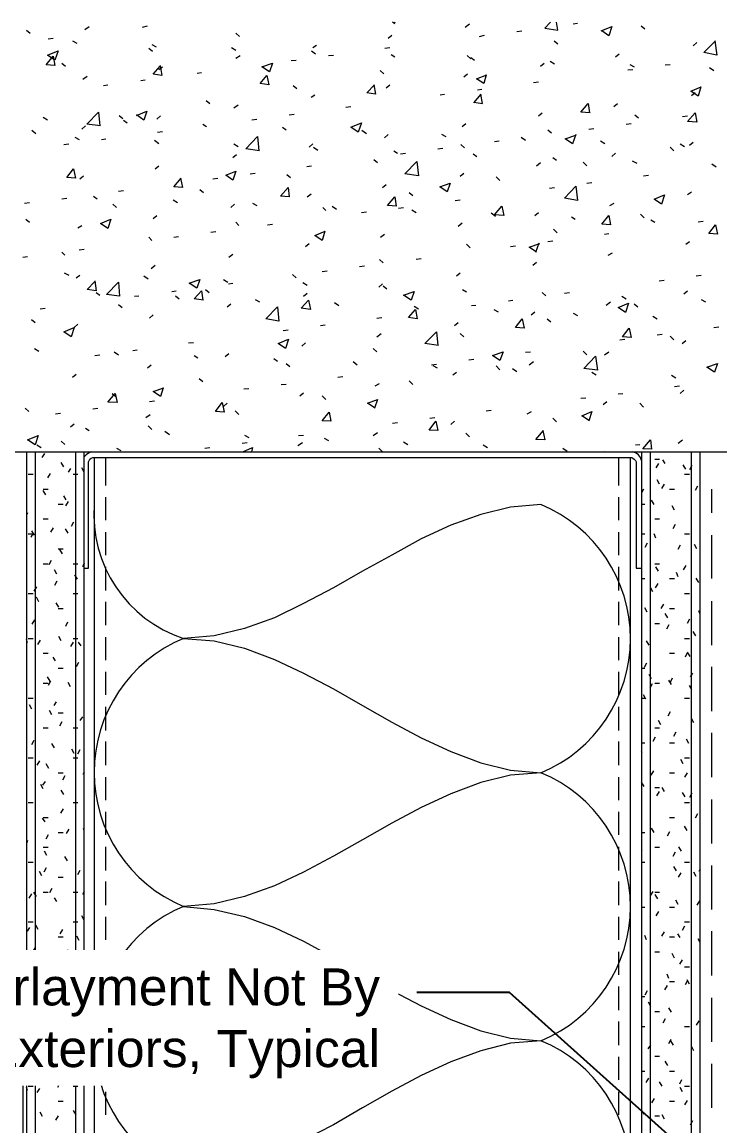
# Model space of a CAD drawing. Header units: inches. Extents: x -257 to 21868, y -296 to 108.
# Drawn here: x 298.22 to 305.77, y 28.64 to 40.57 of the extents above; entities that cross this region are included whole.
import ezdxf
from ezdxf import colors
from ezdxf.entities.mleader import LeaderData, LeaderLine
from ezdxf.math import Vec2, Vec3

# ---------------------------------------------------------------- set-up
doc = ezdxf.new("R2010")
doc.units = ezdxf.units.IN
doc.header["$MEASUREMENT"] = 0
doc.layers.add('NSE-By_Others', color=8, linetype='Continuous', lineweight=0)
doc.layers.add('NSE-Call-Outs', color=171, linetype='Continuous', lineweight=13)
doc.styles.add('004 - NSSM - Standard', font='arial.ttf', dxfattribs={"height": 0.4})

msp = doc.modelspace()

# ---------------------------------------------------------------- linework, layer by layer
at = {"layer": 'NSE-By_Others'}
for points in [[(302.25555, 40.54679), (302.23034, 40.5669)], [(302.25383, 40.5669), (302.24874, 40.54679)], [(303.93615, 40.56695), (303.87508, 40.4998), (304.01628, 40.4796), (304.00374, 40.5669)], [(298.27025, 40.4796), (298.31066, 40.446)], [(298.90207, 40.4863), (298.94905, 40.51989)], [(299.52695, 40.51319), (299.58075, 40.52659)], [(300.53511, 40.446), (300.5754, 40.41241)], [(303.01493, 40.51319), (303.06192, 40.54679)], [(303.57275, 40.46609), (303.62642, 40.4729)], [(304.18424, 40.54679), (304.23122, 40.55349)], [(304.4867, 40.4729), (304.60087, 40.51989), (304.56728, 40.4191), (304.4934, 40.4729)], [(304.91673, 40.52659), (304.95713, 40.49299)], [(298.50552, 40.38552), (298.55932, 40.39221)], [(298.76758, 40.36532), (298.81467, 40.33842)], [(299.62785, 40.32503), (299.67484, 40.29813)], [(302.18155, 40.39221), (302.22184, 40.4258)], [(303.1695, 40.41241), (303.22319, 40.4258)], [(303.97587, 40.36532), (304.01628, 40.33172)], [(305.48123, 40.31152), (305.52164, 40.34512)], [(305.7165, 40.36532), (305.7367, 40.21073), (305.59552, 40.23763), (305.7232, 40.36532)], [(299.59426, 40.28473), (299.63455, 40.25114)], [(300.48801, 40.29143), (300.53511, 40.26453)], [(300.53511, 40.17714), (300.5821, 40.20404)], [(301.35498, 40.25783), (301.39528, 40.22424)], [(301.36838, 40.29143), (301.40866, 40.31833)], [(301.53646, 40.20404), (301.59014, 40.21073)], [(302.14795, 40.28473), (302.20175, 40.29143)], [(302.21514, 40.21754), (302.25555, 40.19064)], [(303.03502, 40.20404), (303.07542, 40.17044)], [(304.64128, 40.19064), (304.68157, 40.22424)], [(298.6534, 40.12346), (298.69369, 40.08976)], [(299.71512, 40.09657), (299.73533, 39.98897), (299.64124, 40.00248), (299.71512, 40.08976)], [(299.70174, 40.05616), (299.74202, 40.08306)], [(301.13322, 40.15036), (301.18689, 40.15706)], [(303.07542, 40.18395), (303.1157, 40.15706)], [(303.8281, 40.08976), (303.86839, 40.12346)], [(303.93558, 40.14354), (303.98257, 40.11665)], [(304.79585, 40.10996), (304.84284, 40.08306)], [(305.17889, 40.10326), (305.23268, 40.10996)], [(298.88187, 39.94868), (298.92885, 39.98227)], [(300.11837, 40.01587), (300.16547, 40.02257)], [(302.09416, 40.04277), (302.13457, 40.00917)], [(303.00142, 39.97558), (303.04171, 40.00917)], [(303.24339, 39.99567), (303.21649, 39.9017), (303.13591, 39.95537), (303.25008, 39.99567)], [(304.77565, 40.04946), (304.82944, 40.05616)], [(305.65602, 40.07636), (305.70311, 40.04277)], [(299.10363, 39.8815), (299.15073, 39.88819)], [(299.50687, 39.9353), (299.55385, 39.94198)], [(301.15331, 39.8815), (301.19371, 39.8479)], [(302.02697, 39.88819), (302.04717, 39.78741), (301.95308, 39.8008), (302.03367, 39.88819)], [(302.16147, 39.8546), (302.20175, 39.88819)], [(303.75411, 39.91509), (303.80789, 39.92178)], [(305.56193, 39.86799), (305.53503, 39.76721), (305.45446, 39.821), (305.56862, 39.86799)], [(301.34829, 39.75381), (301.38858, 39.78071)], [(302.74606, 39.78071), (302.79316, 39.78741)], [(303.10901, 39.69332), (303.18959, 39.78741)], [(303.10901, 39.70001), (303.2031, 39.68663), (303.18289, 39.78741)], [(303.1493, 39.8344), (303.1964, 39.84109)], [(305.46114, 39.7739), (305.50143, 39.8075)], [(299.45977, 39.55895), (299.57406, 39.60594), (299.54046, 39.50515), (299.45977, 39.56564)], [(300.21245, 39.72022), (300.25274, 39.68663)], [(300.51491, 39.63953), (300.56201, 39.67312)], [(301.72462, 39.64623), (301.77831, 39.65304)], [(304.36571, 39.58573), (304.26494, 39.59254), (304.34551, 39.68663), (304.35902, 39.58573)], [(304.62107, 39.65304), (304.66137, 39.68663)], [(298.45172, 39.53874), (298.49883, 39.51185)], [(299.07003, 39.44467), (298.92215, 39.46487), (299.04983, 39.59254), (299.06334, 39.44467)], [(299.2716, 39.55895), (299.31189, 39.52524)], [(299.3187, 39.50515), (299.35899, 39.47825)], [(299.68153, 39.51854), (299.72194, 39.55214)], [(300.70978, 39.51185), (300.76357, 39.51854)], [(301.11302, 39.56564), (301.16681, 39.57234)], [(303.80789, 39.55214), (303.84819, 39.58573)], [(304.84953, 39.56564), (304.88983, 39.53205)], [(305.36706, 39.54544), (305.42074, 39.55214)], [(298.33074, 39.39756), (298.37103, 39.36397)], [(298.86847, 39.41107), (298.90876, 39.44467)], [(299.68834, 39.37748), (299.74202, 39.38417)], [(300.17886, 39.46487), (300.21915, 39.43797)], [(301.03913, 39.43127), (301.07942, 39.40426)], [(301.89929, 39.39756), (301.94639, 39.36397)], [(302.98133, 39.43797), (303.02162, 39.47155)], [(303.90868, 39.40426), (303.94897, 39.37067)], [(304.35221, 39.41107), (304.40601, 39.41777)], [(304.75544, 39.46487), (304.80924, 39.47155)], [(298.67349, 39.24309), (298.72729, 39.24979)], [(298.79447, 39.32368), (298.84146, 39.29678)], [(299.08343, 39.29678), (299.13053, 39.30348)], [(299.65475, 39.29008), (299.70174, 39.25649)], [(300.51491, 39.24979), (300.56201, 39.22289)], [(300.79047, 39.1758), (300.64259, 39.196), (300.77026, 39.33037), (300.78377, 39.1758)], [(301.32808, 39.21621), (301.36838, 39.24979)], [(302.14126, 39.31698), (302.18155, 39.35058)], [(302.75957, 39.35727), (302.80656, 39.33037)], [(303.33077, 39.27669), (303.38457, 39.28339)], [(303.61973, 39.32368), (303.66683, 39.29008)], [(304.21114, 39.35058), (304.17755, 39.24979), (304.09685, 39.30348), (304.21114, 39.34388)], [(304.47988, 39.28339), (304.52698, 39.25649)], [(305.34016, 39.24979), (305.38715, 39.22289)], [(305.44094, 39.23628), (305.48123, 39.26988)], [(300.50152, 39.10191), (300.54181, 39.13551)], [(301.37507, 39.21621), (301.42217, 39.18261)], [(302.24204, 39.1758), (302.28233, 39.1489)], [(302.31593, 39.14221), (302.36971, 39.1489)], [(302.71916, 39.196), (302.77296, 39.20269)], [(302.96783, 39.24309), (303.00812, 39.20951)], [(303.10232, 39.14221), (303.1426, 39.11531)], [(304.60087, 39.11531), (304.64128, 39.1489)], [(305.23268, 39.21621), (305.27297, 39.1758)], [(299.66144, 38.98092), (299.70174, 39.01452)], [(301.30119, 39.00782), (301.35498, 39.01452)], [(302.02697, 39.08171), (302.06726, 39.04812)], [(303.78782, 39.01452), (303.8281, 39.04812)], [(303.96248, 39.10191), (304.00277, 39.07501)], [(304.29183, 39.05481), (304.33212, 39.01452)], [(304.82264, 39.06832), (304.86974, 39.04142)], [(305.68291, 39.03472), (305.72989, 39.00113)], [(298.84827, 38.87345), (298.88856, 38.90705)], [(300.68958, 38.92714), (300.74337, 38.93383)], [(301.08612, 38.92044), (301.12641, 38.88685)], [(302.96113, 38.90024), (303.00142, 38.93383)], [(303.35097, 38.89354), (303.39126, 38.85325)], [(304.94362, 38.90705), (304.99741, 38.91374)], [(299.93701, 38.88015), (299.95709, 38.77936), (299.86301, 38.78606), (299.9437, 38.88015)], [(300.28645, 38.87345), (300.34013, 38.88015)], [(302.12106, 38.77936), (302.16147, 38.81296)], [(303.92888, 38.77267), (303.98257, 38.77936)], [(304.33212, 38.82635), (304.3858, 38.83305)], [(298.6534, 38.65839), (298.70708, 38.66508)], [(298.99615, 38.68528), (299.03644, 38.65839)], [(299.2649, 38.73908), (299.3187, 38.74578)], [(300.14526, 38.75916), (300.18555, 38.72558)], [(301.30788, 38.67847), (301.34829, 38.71218)], [(302.27564, 38.57769), (302.17485, 38.58438), (302.25555, 38.67847), (302.26894, 38.57769)], [(302.41012, 38.72558), (302.45041, 38.69198)], [(305.42074, 38.70537), (305.46114, 38.73226)], [(298.25016, 38.61128), (298.30384, 38.61809)], [(299.20441, 38.59789), (299.2447, 38.5643)], [(299.85631, 38.64488), (299.90341, 38.61809)], [(300.48131, 38.5643), (300.52161, 38.59789)], [(300.71647, 38.61128), (300.76357, 38.58438)], [(301.47596, 38.5643), (301.50956, 38.5307)], [(301.57675, 38.57769), (301.62374, 38.54409)], [(302.29584, 38.5576), (302.34951, 38.5643)], [(302.4369, 38.5374), (302.48401, 38.5105)], [(302.90733, 38.63818), (302.96113, 38.64488)], [(304.58078, 38.58438), (304.62777, 38.61128)], [(298.26356, 38.43662), (298.30384, 38.40303)], [(299.64124, 38.44332), (299.68153, 38.47691)], [(301.8926, 38.5105), (301.94639, 38.51719)], [(303.29719, 38.50381), (303.34416, 38.47022)], [(303.76761, 38.47691), (303.80789, 38.5105)], [(304.16404, 38.46341), (304.20444, 38.43662)], [(304.91003, 38.49042), (304.95031, 38.45001)], [(305.02431, 38.42981), (305.0646, 38.40303)], [(305.53503, 38.40972), (305.58883, 38.41642)], [(298.82807, 38.34253), (298.86847, 38.36943)], [(300.26625, 38.29543), (300.32005, 38.30224)], [(300.53511, 38.40303), (300.5687, 38.36943)], [(300.87786, 38.37613), (300.93155, 38.38282)], [(301.49605, 38.30894), (301.46926, 38.20805), (301.38858, 38.26183), (301.50286, 38.30894)], [(302.94093, 38.36262), (302.98133, 38.39622)], [(303.96917, 38.32903), (304.00946, 38.28873)], [(299.59426, 38.24176), (299.62785, 38.20805)], [(299.86301, 38.24176), (299.9168, 38.24845)], [(301.28779, 38.14086), (301.32808, 38.17445)], [(302.10086, 38.24176), (302.14126, 38.27535)], [(303.78782, 38.08036), (303.70712, 38.13416), (303.8214, 38.17445)], [(303.78099, 38.08036), (303.81459, 38.18126)], [(303.90868, 38.19465), (303.96248, 38.20135)], [(304.52029, 38.27535), (304.56728, 38.28204)], [(305.40066, 38.16776), (305.44094, 38.19465)], [(298.6534, 38.08036), (298.68699, 38.04677)], [(298.84146, 38.10726), (298.89525, 38.11396)], [(300.46111, 38.02669), (300.50152, 38.06027)], [(303.02832, 38.16776), (303.0686, 38.12746)], [(303.50544, 38.14086), (303.55923, 38.14767)], [(304.56058, 38.04677), (304.60768, 38.07367)], [(298.22996, 38.02669), (298.28376, 38.03339)], [(299.62116, 37.9057), (299.66144, 37.9393)], [(302.08747, 37.99979), (302.12775, 37.96619)], [(302.48401, 38.00649), (302.53769, 38.01318)], [(303.74741, 37.9393), (303.78782, 37.97289)], [(298.6803, 37.8586), (298.72729, 37.83181)], [(298.80786, 37.80492), (298.84827, 37.83181)], [(299.54046, 37.825), (299.58756, 37.79141)], [(301.14661, 37.83851), (301.18689, 37.80492)], [(301.46926, 37.8721), (301.52295, 37.8788)], [(301.8724, 37.92579), (301.92619, 37.9326)], [(302.92084, 37.825), (302.96113, 37.8586)], [(305.51483, 37.825), (305.56862, 37.83181)], [(299.00955, 37.77133), (299.02293, 37.66373), (298.92885, 37.67724), (299.00955, 37.76452)], [(300.40062, 37.78472), (300.44772, 37.75782)], [(300.45442, 37.73762), (300.50152, 37.74443)], [(301.26089, 37.75113), (301.30788, 37.72423)], [(302.08077, 37.70403), (302.12106, 37.73762)], [(302.12775, 37.71753), (302.16815, 37.68394)], [(305.1117, 37.77133), (305.16539, 37.77803)], [(299.02293, 37.64353), (299.06334, 37.61674)], [(299.43968, 37.60324), (299.48666, 37.60994)], [(299.84292, 37.65704), (299.8899, 37.66373)], [(299.88321, 37.60994), (299.9235, 37.57634)], [(300.18555, 37.56296), (300.08477, 37.57634), (300.16547, 37.66373), (300.17886, 37.56296)], [(300.20575, 37.67724), (300.24604, 37.64353)], [(301.26759, 37.60324), (301.30788, 37.63683)], [(302.98803, 37.67724), (303.02832, 37.65034)], [(303.84819, 37.64353), (303.88859, 37.60994)], [(304.09015, 37.63683), (304.14395, 37.64353)], [(304.70847, 37.60324), (304.75544, 37.57634)], [(305.38046, 37.63014), (305.42074, 37.66373)], [(298.41813, 37.46887), (298.47193, 37.47556)], [(299.2649, 37.51586), (299.30519, 37.48226)], [(300.44103, 37.48896), (300.48131, 37.52255)], [(300.74337, 37.56964), (300.79047, 37.54276)], [(301.60365, 37.53606), (301.65064, 37.50246)], [(302.4638, 37.49577), (302.51091, 37.46887)], [(303.08212, 37.50246), (303.1291, 37.50916)], [(303.32409, 37.46217), (303.37106, 37.43527)], [(303.48535, 37.55626), (303.53234, 37.56296)], [(304.54038, 37.50916), (304.58748, 37.54276)], [(304.84284, 37.52255), (304.88313, 37.48896)], [(305.56862, 37.56964), (305.61573, 37.54276)], [(298.32404, 37.35458), (298.36434, 37.32098)], [(299.60096, 37.36808), (299.64124, 37.40168)], [(302.06057, 37.36808), (302.11437, 37.37478)], [(303.72721, 37.40168), (303.76761, 37.43527)], [(303.90198, 37.36139), (303.94228, 37.3278)], [(304.18424, 37.42177), (304.23122, 37.39498)], [(305.0444, 37.38817), (305.0915, 37.36139)], [(298.78778, 37.26719), (298.82807, 37.3009)], [(301.04583, 37.2336), (301.09962, 37.24041)], [(301.44906, 37.2874), (301.50286, 37.29409)], [(302.72597, 37.07233), (302.5781, 37.09253), (302.70577, 37.22021), (302.71916, 37.07233)], [(302.90064, 37.2874), (302.94093, 37.32098)], [(305.70311, 37.26719), (305.75679, 37.274)], [(300.02428, 37.09922), (300.07807, 37.10591)], [(301.24739, 37.06563), (301.28779, 37.09922)], [(302.06057, 37.16641), (302.10767, 37.2)], [(302.96113, 37.2), (303.00142, 37.16641)], [(304.68826, 37.13281), (304.74205, 37.13951)], [(305.0915, 37.18661), (305.1453, 37.19331)], [(305.23268, 37.1731), (305.27297, 37.13281)], [(305.36025, 37.09253), (305.40066, 37.12612)], [(298.35764, 37.03873), (298.40474, 37.01183)], [(299.21792, 37.00514), (299.2649, 36.97154)], [(299.41948, 37.01853), (299.46658, 37.02534)], [(300.42083, 36.95134), (300.46111, 36.98494)], [(302.02028, 37.03873), (302.06057, 37.00514)], [(303.66683, 36.99844), (303.72051, 37.00514)], [(304.29183, 37.01183), (304.33212, 36.97154)], [(304.52029, 36.97154), (304.56728, 37.00514)], [(299.00955, 36.96485), (299.06334, 36.97154)], [(299.58075, 36.83047), (299.62116, 36.86407)], [(300.08477, 36.96485), (300.12517, 36.93795)], [(300.94505, 36.93125), (300.98533, 36.90435)], [(301.07942, 36.87745), (301.11971, 36.84387)], [(301.80521, 36.89765), (301.8455, 36.86407)], [(302.65197, 36.86407), (302.70577, 36.87076)], [(303.05522, 36.91774), (303.10901, 36.92455)], [(303.70712, 36.86407), (303.75411, 36.89765)], [(298.76758, 36.72958), (298.80786, 36.76317)], [(302.66548, 36.85737), (302.71247, 36.83047)], [(302.88055, 36.75647), (302.92084, 36.78337)], [(303.35097, 36.85055), (303.39126, 36.81027)], [(303.52565, 36.82367), (303.57275, 36.79007)], [(304.3858, 36.78337), (304.43291, 36.75647)], [(305.24607, 36.74978), (305.29306, 36.72288)], [(300.13857, 36.71618), (300.17886, 36.68259)], [(301.02562, 36.64899), (301.07942, 36.65569)], [(301.63724, 36.72958), (301.69104, 36.73639)], [(302.04048, 36.63549), (302.08747, 36.66238)], [(302.41012, 36.68928), (302.45041, 36.64899)], [(305.27967, 36.62879), (305.33347, 36.63549)], [(299.19771, 36.55491), (299.23801, 36.52132)], [(299.74872, 36.61541), (299.72194, 36.52132), (299.64124, 36.575), (299.75553, 36.61541)], [(300.62239, 36.6019), (300.67619, 36.60871)], [(301.2273, 36.52801), (301.26759, 36.56161)], [(301.46926, 36.52801), (301.50956, 36.48772)], [(304.26494, 36.50112), (304.31861, 36.50781)], [(304.66806, 36.5481), (304.72185, 36.55491)], [(305.34016, 36.55491), (305.38046, 36.58851)], [(298.25686, 36.39364), (298.29715, 36.36005)], [(298.98934, 36.38695), (299.04313, 36.39364)], [(299.60096, 36.46752), (299.65475, 36.47422)], [(300.40062, 36.41372), (300.44103, 36.44732)], [(302.04048, 36.39364), (301.95978, 36.44732), (302.06726, 36.48772), (302.03367, 36.39364)], [(304.50678, 36.43392), (304.54719, 36.46752)], [(304.90333, 36.44732), (304.94362, 36.40703)], [(298.5861, 36.33315), (298.6399, 36.33985)], [(299.56066, 36.29274), (299.60765, 36.32634)], [(300.52842, 36.36674), (300.5687, 36.32634)], [(302.63189, 36.28605), (302.68557, 36.29274)], [(303.24339, 36.36674), (303.29719, 36.37344)], [(303.68692, 36.33315), (303.73402, 36.36005)], [(303.96248, 36.28605), (304.00277, 36.24576)], [(304.35902, 36.25915), (304.27832, 36.31295), (304.3858, 36.36005), (304.35221, 36.25915)], [(298.74749, 36.19196), (298.78778, 36.22555)], [(298.90876, 36.17856), (298.94905, 36.15168)], [(299.58756, 36.20546), (299.62785, 36.16506)], [(299.76892, 36.14498), (299.81602, 36.11127)], [(302.22865, 36.23225), (302.28233, 36.23906)], [(302.86034, 36.21886), (302.90064, 36.25245)], [(303.855, 36.15168), (303.87508, 36.05089), (303.78099, 36.05759), (303.86169, 36.15168)], [(298.64671, 36.03738), (298.68699, 36.00379)], [(300.6292, 36.10458), (300.67619, 36.07768)], [(301.21379, 36.09788), (301.26759, 36.10458)], [(301.48935, 36.07098), (301.53646, 36.04408)], [(302.02028, 36.09788), (302.06726, 36.13147)], [(302.34951, 36.03069), (302.39661, 36.00379)], [(303.02162, 36.12478), (303.06192, 36.08449)], [(305.31996, 36.0173), (305.36706, 36.05089)], [(290.14531, 35.92322), (312.69891, 35.92322)], [(298.27025, 35.92322), (298.27025, 22.97302)], [(298.36434, 35.92322), (298.36434, 22.97302)], [(298.38454, 35.99709), (298.43164, 35.97019)], [(298.80117, 35.92322), (298.80117, 22.97302)], [(298.96925, 35.92322), (298.94235, 35.9097), (298.91545, 35.88962), (298.89525, 35.86942)], [(298.89525, 22.97302), (298.89525, 35.92322)], [(299.2447, 35.9635), (299.2918, 35.9366)], [(300.19906, 35.9635), (300.25274, 35.97019)], [(300.6023, 36.0173), (300.65598, 36.02399)], [(300.60899, 35.92322), (300.71647, 35.97019), (300.70308, 35.92322)], [(301.2071, 35.9904), (301.2542, 36.02399)], [(302.08077, 35.9635), (302.12106, 35.92322)], [(303.20979, 35.99709), (303.25678, 35.97019)], [(304.06995, 35.9635), (304.11705, 35.9299)], [(304.52029, 35.92322), (304.52698, 35.9299)], [(304.92342, 35.82913), (304.91003, 35.86272), (304.88983, 35.88962), (304.86304, 35.9097), (304.82944, 35.92322)], [(304.85623, 35.99709), (304.90333, 36.00379)], [(304.92342, 35.92322), (304.92342, 22.97302), (305.55523, 22.97302), (305.55523, 35.92322)], [(305.01761, 22.97302), (305.01761, 35.92322)], [(305.46114, 22.97302), (305.46114, 35.92322)], [(298.46523, 35.90301), (298.43834, 35.86272)], [(298.67349, 35.76182), (298.64671, 35.80892)], [(298.89525, 34.6664), (298.94235, 34.6664), (298.94235, 35.81562), (298.94905, 35.82913), (298.95575, 35.84252), (298.96925, 35.85591), (298.98934, 35.86272), (304.81594, 35.86272), (304.82944, 35.85591), (304.84284, 35.84252), (304.85623, 35.82913), (304.86304, 35.81562), (304.86304, 34.6664), (304.92342, 34.6664)], [(299.00285, 35.86272), (299.00285, 23.04021)], [(299.13053, 35.56026), (299.13053, 35.86272)], [(304.67487, 35.86272), (304.67487, 35.56026)], [(304.80255, 23.04021), (304.80255, 35.86272)], [(305.0646, 35.84252), (305.1184, 35.84252)], [(305.10489, 35.79553), (305.07811, 35.74843)], [(305.17889, 35.79553), (305.152, 35.83582)], [(298.29045, 35.68125), (298.34425, 35.68125)], [(298.52572, 35.68794), (298.49883, 35.64085)], [(298.74749, 35.74173), (298.72059, 35.70145)], [(298.77427, 35.68125), (298.82807, 35.68125)], [(298.89525, 35.70145), (298.86847, 35.74843)], [(305.40066, 35.73504), (305.37376, 35.78203)], [(305.38715, 35.68125), (305.44094, 35.68125)], [(305.46784, 35.77533), (305.44094, 35.72823)], [(305.1184, 35.57365), (305.0915, 35.62076)], [(305.16539, 35.57365), (305.13849, 35.52667)], [(305.52833, 35.55356), (305.50143, 35.50646)], [(298.45172, 35.51997), (298.50552, 35.51997)], [(298.47862, 35.45947), (298.45172, 35.50646)], [(298.70039, 35.40569), (298.67349, 35.44609)], [(299.13053, 35.18392), (299.13053, 35.43259)], [(304.67487, 35.43259), (304.67487, 35.18392)], [(304.94362, 35.51997), (304.92342, 35.47968)], [(305.22587, 35.51997), (305.27967, 35.51997)], [(305.54853, 35.51997), (305.55523, 35.51997)], [(305.68291, 35.26461), (305.68291, 35.51997)], [(298.613, 35.3587), (298.66679, 35.3587)], [(298.72059, 35.38549), (298.69369, 35.3385)], [(304.92342, 35.3587), (304.95713, 35.3587)], [(305.05791, 35.35189), (305.03101, 35.39899)], [(305.27967, 35.2914), (305.25277, 35.3385)], [(298.28376, 35.26461), (298.27025, 35.23771)], [(298.45172, 35.19743), (298.50552, 35.19743)], [(305.0646, 35.19743), (305.1184, 35.19743)], [(305.54853, 35.19743), (305.55523, 35.19743)], [(298.55932, 35.10323), (298.53242, 35.05624)], [(298.72059, 35.04285), (298.69369, 35.08983)], [(298.78108, 35.16372), (298.75419, 35.11673)], [(305.28637, 35.13682), (305.25947, 35.08983)], [(298.29045, 35.03604), (298.34425, 35.03604)], [(298.34425, 35.04285), (298.31735, 35.00244)], [(298.35764, 35.02264), (298.33074, 35.06963)], [(299.13053, 34.80758), (299.13053, 35.05624)], [(304.67487, 35.05624), (304.67487, 34.80758)], [(304.92342, 35.03604), (304.95713, 35.03604)], [(305.07811, 34.98905), (305.05791, 35.03604)], [(305.38715, 35.03604), (305.44094, 35.03604)], [(305.68291, 34.55222), (305.68291, 35.02264)], [(298.613, 34.87477), (298.66679, 34.87477)], [(298.6601, 34.82097), (298.6332, 34.86807)], [(304.98403, 34.93526), (304.95713, 34.88827)], [(305.34016, 34.91506), (305.31326, 34.86807)], [(305.52164, 34.87477), (305.49474, 34.92187)], [(298.45172, 34.7135), (298.50552, 34.7135)], [(298.53912, 34.74708), (298.51222, 34.69999)], [(298.77427, 34.7135), (298.82807, 34.7135)], [(298.89525, 34.72019), (298.87517, 34.6799)], [(305.0646, 34.7135), (305.1184, 34.7135)], [(305.54853, 34.7135), (305.55523, 34.7135)], [(298.59961, 34.5992), (298.57271, 34.64631)], [(299.13053, 34.42454), (299.13053, 34.6799)], [(304.67487, 34.6799), (304.67487, 34.42454)], [(305.10489, 34.6328), (305.07811, 34.6799)], [(305.31996, 34.57242), (305.29987, 34.61941)], [(305.40066, 34.69329), (305.37376, 34.64631)], [(298.59961, 34.52532), (298.57271, 34.47834)], [(298.82137, 34.54552), (298.79447, 34.59251)], [(304.92342, 34.55222), (304.95713, 34.55222)], [(305.0982, 34.49842), (305.0713, 34.45144)], [(305.22587, 34.55222), (305.27967, 34.55222)], [(305.54173, 34.51194), (305.51483, 34.55891)], [(298.29045, 34.39095), (298.34425, 34.39095)], [(298.37784, 34.46483), (298.35094, 34.41785)], [(298.77427, 34.39095), (298.82807, 34.39095)], [(305.0444, 34.41104), (305.01761, 34.45814)], [(305.38715, 34.39095), (305.44094, 34.39095)], [(298.40474, 34.30355), (298.37784, 34.35054)], [(298.61981, 34.24307), (298.59291, 34.29017)], [(299.13053, 34.04819), (299.13053, 34.30355)], [(304.67487, 34.30355), (304.67487, 34.04819)], [(304.98403, 34.18927), (304.95713, 34.23637)], [(305.15869, 34.27665), (305.13179, 34.22956)], [(305.68291, 33.83313), (305.68291, 34.31025)], [(298.613, 34.22956), (298.66679, 34.22956)], [(305.20579, 34.12878), (305.17889, 34.17588)], [(305.22587, 34.22956), (305.27967, 34.22956)], [(305.55523, 34.16918), (305.54173, 34.20278)], [(298.35764, 34.10869), (298.33074, 34.06159)], [(298.71389, 34.08179), (298.69369, 34.03481)], [(305.0646, 34.0684), (305.1184, 34.0684)], [(305.21917, 34.05489), (305.19228, 34.00791)], [(305.44094, 34.11538), (305.41405, 34.0684)], [(298.28376, 33.86003), (298.27025, 33.89362)], [(298.29045, 33.90701), (298.34425, 33.90701)], [(298.41813, 33.88692), (298.39124, 33.83982)], [(298.64671, 33.88011), (298.61981, 33.92722)], [(298.77427, 33.90701), (298.82807, 33.90701)], [(299.13053, 33.67186), (299.13053, 33.92052)], [(304.67487, 33.92052), (304.67487, 33.67186)], [(305.00411, 33.83313), (304.97721, 33.88011)], [(305.38715, 33.90701), (305.44094, 33.90701)], [(305.50813, 33.93391), (305.48123, 33.98101)], [(298.77427, 33.86672), (298.74749, 33.81974)], [(298.86166, 33.82643), (298.83476, 33.86672)], [(305.44764, 33.71215), (305.42074, 33.75914)], [(298.45172, 33.74574), (298.50552, 33.74574)], [(298.5861, 33.66516), (298.55932, 33.70545)], [(298.83476, 33.64496), (298.80786, 33.59797)], [(305.22587, 33.74574), (305.27967, 33.74574)], [(305.41405, 33.75244), (305.39385, 33.70545)], [(305.54853, 33.74574), (305.55523, 33.74574)], [(298.613, 33.58446), (298.66679, 33.58446)], [(299.13053, 33.29552), (299.13053, 33.54418)], [(304.67487, 33.54418), (304.67487, 33.29552)], [(304.92342, 33.58446), (304.95713, 33.58446)], [(304.97721, 33.63826), (304.95031, 33.59116)], [(305.47453, 33.53079), (305.44764, 33.49038)], [(305.68291, 33.12073), (305.68291, 33.59797)], [(298.45172, 33.42319), (298.50552, 33.42319)], [(298.52572, 33.4434), (298.49883, 33.49038)], [(298.53242, 33.4434), (298.50552, 33.39629)], [(298.74749, 33.3829), (298.72059, 33.42989)], [(305.03101, 33.47018), (305.00411, 33.51728)], [(305.0377, 33.4165), (305.0108, 33.3694)], [(305.0646, 33.42319), (305.1184, 33.42319)], [(305.24607, 33.40969), (305.21917, 33.45679)], [(305.25277, 33.47699), (305.23268, 33.42989)], [(305.54853, 33.42319), (305.55523, 33.42319)], [(304.97051, 33.24842), (304.94362, 33.29552)], [(305.46784, 33.356), (305.44094, 33.39629)], [(298.29045, 33.26192), (298.34425, 33.26192)], [(298.33074, 33.14094), (298.30384, 33.18792)], [(298.59291, 33.22152), (298.56601, 33.18123)], [(299.13053, 32.91247), (299.13053, 33.16783)], [(304.67487, 33.16783), (304.67487, 32.91247)], [(304.92342, 33.26192), (304.95713, 33.26192)], [(305.38715, 33.26192), (305.44094, 33.26192)], [(298.54581, 33.08045), (298.51892, 33.12754)], [(298.613, 33.10065), (298.66679, 33.10065)], [(298.87517, 33.06036), (298.84827, 33.01996)], [(305.23268, 33.11404), (305.20579, 33.06706)], [(298.45172, 32.93926), (298.50552, 32.93926)], [(298.6534, 33.00656), (298.62651, 32.95946)], [(298.77427, 32.93926), (298.82807, 32.93926)], [(305.0646, 32.93926), (305.1184, 32.93926)], [(305.13179, 32.97297), (305.10489, 33.01996)], [(305.48804, 32.99306), (305.46114, 33.04016)], [(305.54853, 32.93926), (305.55523, 32.93926)], [(298.35094, 32.80489), (298.32404, 32.7579)], [(305.0713, 32.83849), (305.0444, 32.7915)], [(305.29306, 32.89227), (305.26628, 32.84529)], [(305.43425, 32.77129), (305.40735, 32.81828)], [(305.68291, 32.40846), (305.68291, 32.88558)], [(298.57271, 32.72431), (298.54581, 32.77129)], [(298.78778, 32.66381), (298.76088, 32.7108)], [(298.84827, 32.7041), (298.82137, 32.65711)], [(299.13053, 32.53614), (299.13053, 32.7915)], [(304.67487, 32.7915), (304.67487, 32.53614)], [(304.92342, 32.77799), (304.95713, 32.77799)], [(305.22587, 32.77799), (305.27967, 32.77799)], [(298.29045, 32.61671), (298.34425, 32.61671)], [(298.41144, 32.58313), (298.38454, 32.53614)], [(298.77427, 32.61671), (298.82807, 32.61671)], [(304.93023, 32.67051), (304.92342, 32.6839)], [(305.37376, 32.54953), (305.34686, 32.59663)], [(305.38715, 32.61671), (305.44094, 32.61671)], [(298.51222, 32.50254), (298.48532, 32.54953)], [(298.613, 32.45544), (298.66679, 32.45544)], [(298.89525, 32.46214), (298.88187, 32.43524)], [(305.05121, 32.47564), (305.02431, 32.42854)], [(305.22587, 32.45544), (305.27967, 32.45544)], [(305.41405, 32.45544), (305.38715, 32.40846)], [(298.45172, 32.28067), (298.42483, 32.32777)], [(298.47193, 32.36136), (298.44503, 32.32107)], [(298.68699, 32.42185), (298.6601, 32.37487)], [(299.13053, 32.1598), (299.13053, 32.40846)], [(304.67487, 32.40846), (304.67487, 32.1598)], [(304.95031, 32.30756), (304.92342, 32.35467)], [(298.67349, 32.22028), (298.64671, 32.26727)], [(305.0646, 32.29417), (305.1184, 32.29417)], [(305.1117, 32.25388), (305.0848, 32.20678)], [(305.17207, 32.25388), (305.1453, 32.29417)], [(305.39385, 32.19338), (305.36706, 32.24037)], [(305.46784, 32.23368), (305.44094, 32.18669)], [(298.29045, 32.1329), (298.34425, 32.1329)], [(298.77427, 32.1329), (298.82807, 32.1329)], [(305.38715, 32.1329), (305.44094, 32.1329)], [(305.68291, 31.68937), (305.68291, 32.16649)], [(298.45172, 31.97162), (298.50552, 31.97162)], [(298.66679, 32.06571), (298.6399, 32.01861)], [(299.13053, 31.78345), (299.13053, 32.03211)], [(304.67487, 32.03211), (304.67487, 31.78345)], [(305.22587, 31.97162), (305.27967, 31.97162)], [(305.52833, 32.01191), (305.50143, 31.96481)], [(305.54853, 31.97162), (305.55523, 31.97162)], [(298.47193, 31.92452), (298.44503, 31.96481)], [(298.89525, 31.83044), (298.88856, 31.85064)], [(305.05791, 31.81024), (305.03101, 31.85734)], [(305.41405, 31.83044), (305.38715, 31.87743)], [(298.50552, 31.78345), (298.47862, 31.73635)], [(298.613, 31.81024), (298.66679, 31.81024)], [(298.72729, 31.84383), (298.70039, 31.79684)], [(304.92342, 31.81024), (304.95713, 31.81024)], [(305.22587, 31.81705), (305.1991, 31.76995)], [(298.28376, 31.72296), (298.27025, 31.68937)], [(298.45172, 31.64896), (298.50552, 31.64896)], [(299.13053, 31.4003), (299.13053, 31.65566)], [(304.67487, 31.65566), (304.67487, 31.4003)], [(304.93023, 31.61537), (304.92342, 31.60868)], [(305.0646, 31.64896), (305.1184, 31.64896)], [(305.35356, 31.60868), (305.32666, 31.65566)], [(305.54853, 31.64896), (305.55523, 31.64896)], [(298.49213, 31.56169), (298.46523, 31.60868)], [(298.71389, 31.5012), (298.68699, 31.54818)], [(305.28637, 31.59528), (305.25947, 31.54818)], [(298.29045, 31.48769), (298.34425, 31.48769)], [(298.43834, 31.33981), (298.41144, 31.38691)], [(298.48532, 31.4272), (298.45842, 31.38022)], [(298.84827, 31.4003), (298.82137, 31.35332)], [(304.92342, 31.48769), (304.95713, 31.48769)], [(305.29987, 31.3936), (305.27297, 31.4407)], [(305.34686, 31.3734), (305.31996, 31.32642)], [(305.38715, 31.48769), (305.44094, 31.48769)], [(305.51483, 31.33311), (305.48804, 31.38022)], [(305.55523, 31.41381), (305.54173, 31.38691)], [(305.68291, 30.97697), (305.68291, 31.4541)], [(298.613, 31.32642), (298.66679, 31.32642)], [(299.13053, 31.02396), (299.13053, 31.27944)], [(304.67487, 31.27944), (304.67487, 31.02396)], [(298.32404, 31.14494), (298.29715, 31.09796)], [(298.37784, 31.11805), (298.35094, 31.16514)], [(298.45172, 31.16514), (298.50552, 31.16514)], [(298.54581, 31.20543), (298.51892, 31.15845)], [(298.77427, 31.16514), (298.82807, 31.16514)], [(298.89525, 31.17184), (298.87517, 31.13825)], [(305.0444, 31.17184), (305.01761, 31.13155)], [(305.0646, 31.16514), (305.1184, 31.16514)], [(305.0982, 31.09126), (305.0713, 31.13825)], [(305.54853, 31.16514), (305.55523, 31.16514)], [(298.59961, 31.06436), (298.57271, 31.10465)], [(305.31996, 31.03077), (305.29306, 31.07775)], [(305.54853, 31.07106), (305.52164, 31.02396)], [(298.89525, 30.86269), (298.86847, 30.90979)], [(299.13053, 30.64762), (299.13053, 30.89628)], [(304.67487, 30.89628), (304.67487, 30.64762)], [(304.92342, 31.00387), (304.95713, 31.00387)], [(305.10489, 30.95677), (305.07811, 30.90979)], [(305.22587, 31.00387), (305.27967, 31.00387)], [(298.30384, 30.78211), (298.27706, 30.74182)], [(298.29045, 30.8426), (298.34425, 30.8426)], [(298.39805, 30.76191), (298.37103, 30.80901)], [(298.77427, 30.8426), (298.82807, 30.8426)], [(305.38715, 30.7955), (305.36025, 30.74851)], [(305.38715, 30.8426), (305.44094, 30.8426)], [(298.613, 30.68121), (298.66679, 30.68121)], [(298.6601, 30.76191), (298.6332, 30.71481)], [(298.84146, 30.64092), (298.81467, 30.68802)], [(304.97721, 30.64762), (304.95713, 30.69472)], [(305.16539, 30.73501), (305.13849, 30.68802)], [(305.22587, 30.68121), (305.27967, 30.68121)], [(305.34016, 30.67451), (305.31326, 30.71481)], [(305.55523, 30.62083), (305.53503, 30.66113)], [(305.68291, 30.26458), (305.68291, 30.74182)], [(298.36434, 30.56704), (298.33744, 30.51994)], [(298.72059, 30.54014), (298.69369, 30.49985)], [(298.41813, 30.39896), (298.39124, 30.44606)], [(299.13053, 30.27139), (299.13053, 30.51994)], [(304.67487, 30.51994), (304.67487, 30.27139)], [(305.0646, 30.51994), (305.1184, 30.51994)], [(305.27967, 30.45275), (305.25277, 30.49985)], [(305.36025, 30.43255), (305.33347, 30.38556)], [(298.29045, 30.35866), (298.34425, 30.35866)], [(298.6399, 30.33858), (298.613, 30.38556)], [(298.78108, 30.32507), (298.75419, 30.27809)], [(298.77427, 30.35866), (298.82807, 30.35866)], [(298.86166, 30.28478), (298.83476, 30.33177)], [(305.38715, 30.35866), (305.44094, 30.35866)], [(298.35764, 30.17719), (298.33074, 30.22429)], [(298.45172, 30.1974), (298.50552, 30.1974)], [(305.21917, 30.23099), (305.1991, 30.27809)], [(305.22587, 30.1974), (305.27967, 30.1974)], [(305.42074, 30.21078), (305.39385, 30.1638)], [(305.44094, 30.1705), (305.41405, 30.2176)], [(305.54853, 30.1974), (305.55523, 30.1974)], [(298.47862, 30.12351), (298.45172, 30.07641)], [(299.13053, 29.88824), (299.13053, 30.1436)], [(304.67487, 30.1436), (304.67487, 29.88824)], [(304.98403, 30.09661), (304.95713, 30.04951)], [(305.1991, 30.1571), (305.17207, 30.11)], [(298.30384, 29.96212), (298.27706, 30.00922)], [(298.51892, 29.90174), (298.49213, 29.94873)], [(298.613, 30.03612), (298.66679, 30.03612)], [(298.88187, 29.92183), (298.85497, 29.96893)], [(304.92342, 30.03612), (304.95713, 30.03612)], [(305.02431, 29.92853), (304.99741, 29.97563)], [(305.68291, 29.54549), (305.68291, 30.02273)], [(298.45172, 29.87484), (298.50552, 29.87484)], [(298.53912, 29.90174), (298.51222, 29.85464)], [(305.0646, 29.87484), (305.1184, 29.87484)], [(305.24607, 29.86815), (305.21917, 29.91514)], [(305.54853, 29.87484), (305.55523, 29.87484)], [(298.29045, 29.71358), (298.34425, 29.71358)], [(298.81467, 29.74036), (298.78778, 29.69337)], [(298.82137, 29.70007), (298.79447, 29.74717)], [(299.13053, 29.5119), (299.13053, 29.76725)], [(304.67487, 29.76725), (304.67487, 29.5119)], [(304.92342, 29.71358), (304.95713, 29.71358)], [(305.17889, 29.79415), (305.152, 29.74717)], [(305.38715, 29.71358), (305.44094, 29.71358)], [(305.54173, 29.77395), (305.51483, 29.72697)], [(298.24347, 29.65308), (296.65071, 29.65308), (296.64402, 29.64627), (296.63721, 29.64627), (296.63051, 29.63957), (296.63051, 29.39773), (296.6641, 29.39773), (296.6641, 29.61949), (298.22996, 29.61949), (298.22996, 23.63831), (296.6641, 23.63831), (296.6641, 23.85338), (296.63051, 23.85338), (296.63051, 23.61811), (296.63721, 23.61142), (296.64402, 23.61142), (296.65071, 23.60472)], [(298.27025, 29.61949), (298.26356, 29.63288), (298.26356, 29.63957), (298.25686, 29.64627), (298.25016, 29.64627), (298.24347, 29.65308)], [(298.32404, 29.59929), (298.29715, 29.64627)], [(298.59961, 29.67998), (298.57271, 29.63957)], [(298.29715, 29.485), (298.27025, 29.43801)], [(298.613, 29.5523), (298.66679, 29.5523)], [(298.76088, 29.485), (298.73398, 29.52529)], [(305.01761, 29.5119), (304.99071, 29.47161)], [(305.23938, 29.57239), (305.21248, 29.52529)], [(305.26628, 29.5119), (305.23938, 29.559)], [(305.48804, 29.45141), (305.46114, 29.49851)], [(298.45172, 29.39091), (298.50552, 29.39091)], [(298.79447, 29.38422), (298.76758, 29.33723)], [(298.77427, 29.39091), (298.82807, 29.39091)], [(299.13053, 29.13556), (299.13053, 29.38422)], [(304.67487, 29.38422), (304.67487, 29.13556)], [(305.0646, 29.39091), (305.1184, 29.39091)], [(305.54853, 29.39091), (305.55523, 29.39091)], [(298.34425, 29.24315), (298.31735, 29.28343)], [(298.35764, 29.26323), (298.33074, 29.21625)], [(298.56601, 29.18265), (298.53912, 29.22964)], [(304.92342, 29.22964), (304.95713, 29.22964)], [(305.20579, 29.29013), (305.17889, 29.33723)], [(305.22587, 29.22964), (305.27967, 29.22964)], [(305.68291, 28.8331), (305.68291, 29.31033)], [(298.78778, 29.12216), (298.76088, 29.16915)], [(298.85497, 29.16245), (298.82807, 29.11547)], [(304.99741, 29.15576), (304.97051, 29.10866)], [(305.1453, 29.06837), (305.1184, 29.11547)], [(305.35356, 29.13556), (305.33347, 29.08857)], [(298.28376, 29.02127), (298.27025, 29.05486)], [(298.29045, 29.06837), (298.34425, 29.06837)], [(298.41144, 29.04147), (298.38454, 29.00118)], [(298.6332, 29.10196), (298.6063, 29.05486)], [(298.77427, 29.06837), (298.82807, 29.06837)], [(299.13053, 28.75922), (299.13053, 29.00788)], [(304.67487, 29.00788), (304.67487, 28.75922)], [(305.36706, 29.00788), (305.34016, 29.05486)], [(305.38715, 29.06837), (305.44094, 29.06837)], [(298.613, 28.9071), (298.66679, 28.9071)], [(305.05791, 28.93399), (305.03101, 28.8869)], [(305.22587, 28.9071), (305.27967, 28.9071)], [(305.41405, 28.91379), (305.38715, 28.86681)], [(298.44503, 28.73913), (298.41813, 28.78611)], [(298.80786, 28.75922), (298.78108, 28.80632)], [(304.95031, 28.76591), (304.92342, 28.81301)], [(305.17207, 28.71223), (305.1453, 28.75922)], [(298.613, 28.74582), (298.5861, 28.69872)], [(305.0646, 28.74582), (305.1184, 28.74582)], [(305.47453, 28.69202), (305.44764, 28.64504)]]:
    msp.add_lwpolyline(points, dxfattribs=at)
for points in [[(298.613, 40.25783), (298.5794, 40.15706), (298.49883, 40.21073)], [(298.55932, 40.19734), (298.5794, 40.09657), (298.48532, 40.10326)], [(300.93155, 40.12346), (300.89795, 40.02937), (300.81737, 40.08306)], [(300.87105, 39.98897), (300.89125, 39.88819), (300.79716, 39.9017)], [(305.50143, 39.58573), (305.52164, 39.48495), (305.42074, 39.49164)], [(301.8926, 39.47825), (301.85901, 39.37748), (301.77831, 39.43127)], [(302.51091, 38.90705), (302.36303, 38.92714), (302.4907, 39.06162)], [(298.78108, 38.98092), (298.80117, 38.88015), (298.70708, 38.88685)], [(300.53511, 38.95404), (300.50152, 38.85995), (300.42752, 38.91374)], [(301.09962, 38.77936), (301.11302, 38.67847), (301.01893, 38.68528)], [(302.85366, 38.82635), (302.81994, 38.73226), (302.73937, 38.78606)], [(304.23122, 38.63818), (304.09015, 38.66508), (304.21114, 38.79276)], [(305.17207, 38.69868), (305.13849, 38.59789), (305.05791, 38.65169)], [(303.41135, 38.57769), (303.43156, 38.47691), (303.33077, 38.48361)], [(299.18432, 38.43662), (299.15073, 38.33583), (299.07003, 38.38952)], [(304.56728, 38.47691), (304.58748, 38.37613), (304.4934, 38.38282)], [(305.7232, 38.37613), (305.7434, 38.27535), (305.64932, 38.28204)], [(299.27829, 37.60324), (299.13722, 37.62344), (299.2649, 37.75782)], [(300.14526, 37.78472), (300.11167, 37.69063), (300.03109, 37.74443)], [(302.4638, 37.65704), (302.43021, 37.56296), (302.34951, 37.61674)], [(300.99884, 37.3345), (300.85766, 37.36139), (300.98533, 37.48896)], [(301.32139, 37.56296), (301.34148, 37.46217), (301.24069, 37.47556)], [(302.47731, 37.46217), (302.4974, 37.36139), (302.40331, 37.37478)], [(304.78234, 37.52936), (304.74875, 37.42858), (304.66806, 37.48226)], [(303.63312, 37.36139), (303.65332, 37.2605), (303.55923, 37.26719)], [(298.78778, 37.26719), (298.75419, 37.16641), (298.67349, 37.22021)], [(304.78904, 37.2605), (304.80924, 37.15971), (304.71516, 37.16641)], [(301.10632, 37.13951), (301.07273, 37.03873), (300.99203, 37.09253)], [(303.42486, 37.00514), (303.39126, 36.91105), (303.31057, 36.96485)], [(304.4463, 36.80358), (304.29852, 36.82367), (304.42621, 36.95815)], [(305.7434, 36.87745), (305.7098, 36.78337), (305.62912, 36.83717)], [(299.23131, 36.55491), (299.25151, 36.45413), (299.15073, 36.46082)], [(300.38723, 36.45413), (300.40743, 36.35324), (300.31335, 36.36005)], [(301.54315, 36.35324), (301.56324, 36.25245), (301.46926, 36.25915)], [(302.69907, 36.25245), (302.71916, 36.15168), (302.62507, 36.15836)], [(298.39805, 36.09788), (298.36434, 35.99709), (298.28376, 36.05089)], [(305.01761, 36.05089), (305.03101, 35.9501), (304.93693, 35.9568)]]:
    msp.add_lwpolyline(points, close=True, dxfattribs=at)
for points in [[(299.00285, 35.35189, 0.34557195), (299.9706, 33.90701, 0.66823773), (299.9706, 31.01057, 0.66666667), (299.9706, 28.10731, 0.66823773), (299.9706, 25.21087, 0.32055082), (299.00285, 23.75929)], [(303.83479, 26.66244, 0.6682118), (303.83479, 29.559, 0.66823773), (303.83479, 32.45544, 0.6682364), (303.83479, 35.35189), (303.50544, 35.3251), (303.18289, 35.24441), (302.86034, 35.13013), (302.53769, 34.98236), (302.22184, 34.80758), (301.90611, 34.6328), (301.59014, 34.45144), (301.26759, 34.28335), (300.95175, 34.12878), (300.6292, 34.01461), (300.29984, 33.93391), (299.9706, 33.90701), (300.29984, 33.88011), (300.6292, 33.79954), (300.95175, 33.67855), (301.26759, 33.53079), (301.59014, 33.3627), (301.90611, 33.18123), (302.22184, 32.99976), (302.53769, 32.83179), (302.86034, 32.6839), (303.18289, 32.56292), (303.50544, 32.48234), (303.83479, 32.45544), (303.50544, 32.42854), (303.18289, 32.34786), (302.86034, 32.22698), (302.53769, 32.0791), (302.22184, 31.91114), (301.90611, 31.72966), (301.59014, 31.55488), (301.26759, 31.38022), (300.95175, 31.23233), (300.6292, 31.11805), (300.29984, 31.03747), (299.9706, 31.01057), (300.29984, 30.97697), (300.6292, 30.90297), (300.95175, 30.78211), (301.26759, 30.63423), (301.59014, 30.45945), (301.90611, 30.28478), (302.22184, 30.10331), (302.53769, 29.93534), (302.86034, 29.78746), (303.18289, 29.66647), (303.50544, 29.5859), (303.83479, 29.559), (303.50544, 29.5321), (303.18289, 29.45141), (302.86034, 29.33054), (302.53769, 29.18265), (302.22184, 29.01457), (301.90611, 28.8331), (301.59014, 28.65174), (301.26759, 28.48365)]]:
    msp.add_lwpolyline(points, format="xyb", dxfattribs=at)

# ---------------------------------------------------------------- next in the draw order: leaders
at = {"layer": 'NSE-Call-Outs'}
ml = msp.add_multileader_mtext('Standard', dxfattribs=at)
ml.set_content('WAB-1 Underlayment Not By Northshore Exteriors, Typical', color=256, style='004 - NSSM - Standard')
ml.set_leader_properties(color=256)
ml.build(insert=Vec2(0, 0))
ml.multileader.update_dxf_attribs({"dogleg_length": 1, "arrow_head_size": 0.4})
ctx = ml.context
ctx.base_point, ctx.char_height, ctx.arrow_head_size, ctx.landing_gap_size, ctx.plane_origin = Vec3(294.47008, 30.08185), 0.4, 0.4, 0.4, Vec3(305.68291, 28.12082)
ctx.text_align_type = 2
notes = []
notes.append((ctx, [(0, (1, 1, 0), (303.49409, 30.08185), (-1, 0), 1, [(0, [(305.68291, 28.12082)], 0, [])])]))
ctx.mtext.insert, ctx.mtext.width, ctx.mtext.alignment, ctx.mtext.flow_direction = Vec3(302.09409, 30.34065), 8.840095, 3, 5
ctx.mtext.has_bg_fill, ctx.mtext.bg_color, ctx.mtext.bg_scale_factor, ctx.mtext.bg_transparency, ctx.mtext.use_window_bg_color = 1, -1027028792, 1.5, 0, 1
for ctx, leaders in notes:
    for number, flags, end, landing, length, lines in leaders:
        leader = LeaderData()
        leader.index, (leader.has_last_leader_line, leader.has_dogleg_vector, leader.attachment_direction) = number, flags
        leader.last_leader_point, leader.dogleg_vector, leader.dogleg_length = Vec3(end), Vec3(landing), length
        for number, points, colour, breaks in lines:
            line = LeaderLine()
            line.index, line.vertices, line.color, line.breaks = number, Vec3.list(points), colors.encode_raw_color(colour), breaks
            leader.lines.append(line)
        ctx.leaders.append(leader)

doc.saveas('drawing.dxf')
